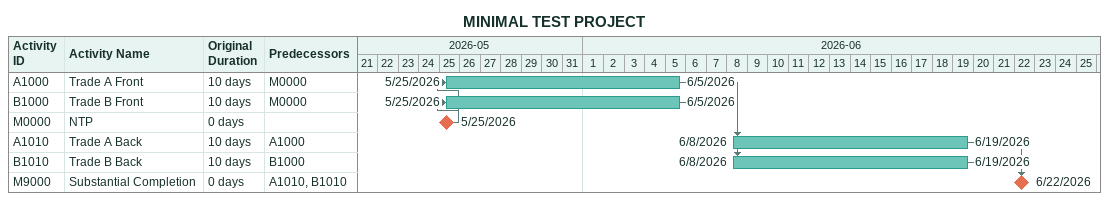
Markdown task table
MINIMAL TEST PROJECT

| ID | Task | Original duration | Start | Finish | Predecessors |
|---|---|---|---|---|---|
| A1000 | Trade A Front | 10d | 2026-05-25 | 2026-06-05 | M0000 |
| B1000 | Trade B Front | 10d | 2026-05-25 | 2026-06-05 | M0000 |
| M0000 | NTP | 0d | 2026-05-25 | 2026-05-25 |  |
| A1010 | Trade A Back | 10d | 2026-06-08 | 2026-06-19 | A1000 |
| B1010 | Trade B Back | 10d | 2026-06-08 | 2026-06-19 | B1000 |
| M9000 | Substantial Completion | 0d | 2026-06-22 | 2026-06-22 | A1010, B1010 |
